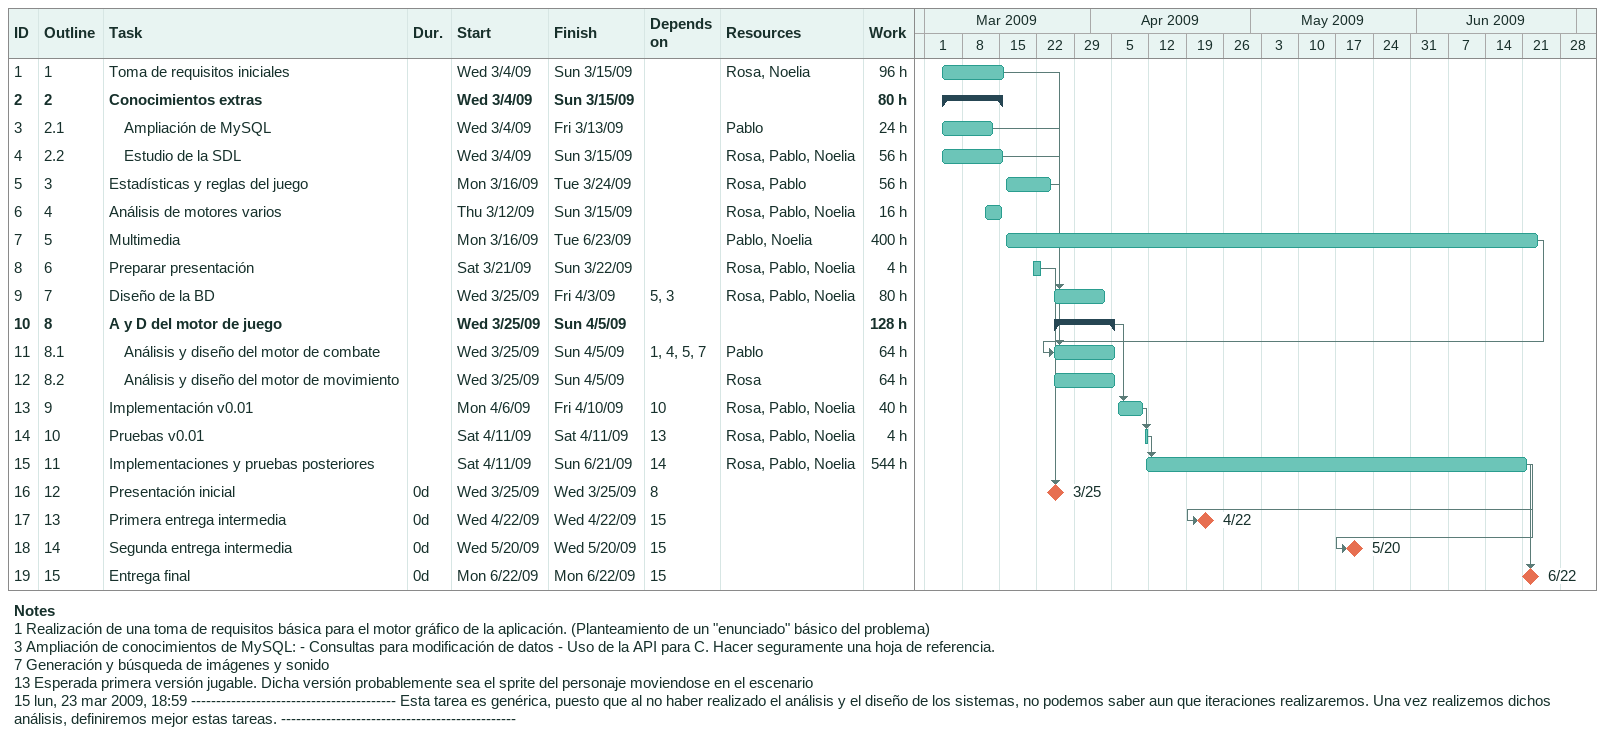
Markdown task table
| ID | WBS | Task | Duration | Start | Finish | Predecessors | Resources | Work (h) |
|---|---|---|---|---|---|---|---|---|
| 1 | 1 | Toma de requisitos iniciales |  | 2009-03-04 | 2009-03-15 |  | Rosa, Noelia | 96 |
| 2 | 2 | **Conocimientos extras** |  | 2009-03-04 | 2009-03-15 |  |  | 80 |
| 3 | 2.1 | Ampliación de MySQL |  | 2009-03-04 | 2009-03-13 |  | Pablo | 24 |
| 4 | 2.2 | Estudio de la SDL |  | 2009-03-04 | 2009-03-15 |  | Rosa, Pablo, Noelia | 56 |
| 5 | 3 | Estadísticas y reglas del juego |  | 2009-03-16 | 2009-03-24 |  | Rosa, Pablo | 56 |
| 6 | 4 | Análisis de motores varios |  | 2009-03-12 | 2009-03-15 |  | Rosa, Pablo, Noelia | 16 |
| 7 | 5 | Multimedia |  | 2009-03-16 | 2009-06-23 |  | Pablo, Noelia | 400 |
| 8 | 6 | Preparar presentación |  | 2009-03-21 | 2009-03-22 |  | Rosa, Pablo, Noelia | 4 |
| 9 | 7 | Diseño de la BD |  | 2009-03-25 | 2009-04-03 | 5, 3 | Rosa, Pablo, Noelia | 80 |
| 10 | 8 | **A y D del motor de juego** |  | 2009-03-25 | 2009-04-05 |  |  | 128 |
| 11 | 8.1 | Análisis y diseño del motor de combate |  | 2009-03-25 | 2009-04-05 | 1, 4, 5, 7 | Pablo | 64 |
| 12 | 8.2 | Análisis y diseño del motor de movimiento |  | 2009-03-25 | 2009-04-05 |  | Rosa | 64 |
| 13 | 9 | Implementación v0.01 |  | 2009-04-06 | 2009-04-10 | 10 | Rosa, Pablo, Noelia | 40 |
| 14 | 10 | Pruebas v0.01 |  | 2009-04-11 | 2009-04-11 | 13 | Rosa, Pablo, Noelia | 4 |
| 15 | 11 | Implementaciones y pruebas posteriores |  | 2009-04-11 | 2009-06-21 | 14 | Rosa, Pablo, Noelia | 544 |
| 16 | 12 | Presentación inicial | 0d | 2009-03-25 | 2009-03-25 | 8 |  |  |
| 17 | 13 | Primera entrega intermedia | 0d | 2009-04-22 | 2009-04-22 | 15 |  |  |
| 18 | 14 | Segunda entrega intermedia | 0d | 2009-05-20 | 2009-05-20 | 15 |  |  |
| 19 | 15 | Entrega final | 0d | 2009-06-22 | 2009-06-22 | 15 |  |  |

Notes
- 1: Realización de una toma de requisitos básica para el motor gráfico de la aplicación. (Planteamiento de un "enunciado" básico del problema)
- 3: Ampliación de conocimientos de MySQL: - Consultas para modificación de datos - Uso de la API para C. Hacer seguramente una hoja de referencia.
- 7: Generación y búsqueda de imágenes y sonido
- 13: Esperada primera versión jugable. Dicha versión probablemente sea el sprite del personaje moviendose en el escenario
- 15: lun, 23 mar 2009, 18:59 ----------------------------------------- Esta tarea es genérica, puesto que al no haber realizado el análisis y el diseño de los sistemas, no podemos saber aun que iteraciones realizaremos. Una vez realizemos dichos análisis, definiremos mejor estas tareas. -----------------------------------------------
